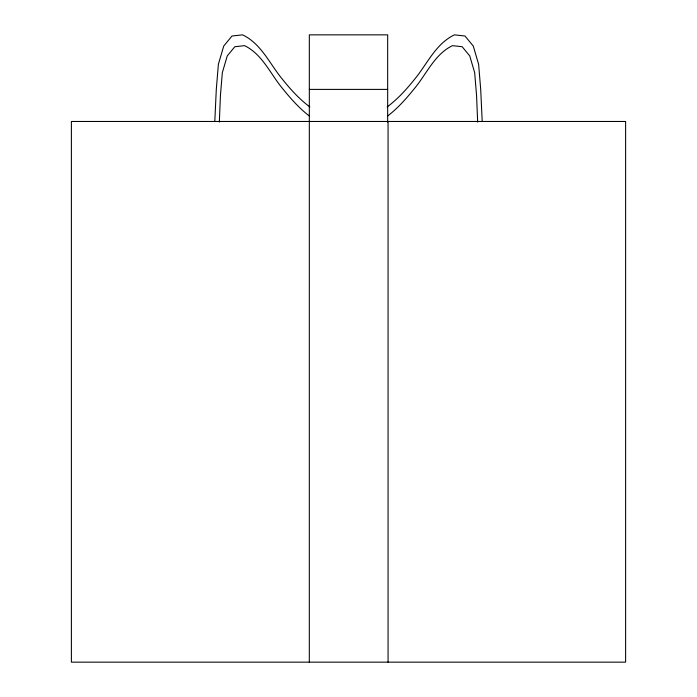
<?xml version="1.0" encoding="UTF-8"?>
<svg xmlns="http://www.w3.org/2000/svg" width="697" height="697" viewBox="0 0 697 697"><rect width="100%" height="100%" fill="white"/><g stroke="black" fill="none" stroke-linecap="round" stroke-linejoin="round"><path stroke-width="1.05" d="M219.337 122.132L220.418 95.716L222.334 72.636L227.248 55.934L234.828 46.725L244.551 45.653C262.534 54.383 270.366 74.013 282.668 88.65C290.727 98.643 299.318 108.357 309.564 116.172M214.807 121.208L216.297 89.399L218.388 64.255L223.737 46.046L231.996 36.017L242.591 34.85C261.288 43.78 269.687 63.854 282.302 79.127C290.475 89.338 299.344 99.122 309.86 106.972M387.14 106.972C397.656 99.122 406.525 89.338 414.698 79.127C427.313 63.854 435.712 43.78 454.409 34.85L465.004 36.017L473.263 46.046L478.612 64.255L480.703 89.399L482.193 121.208M387.436 116.172C397.682 108.357 406.273 98.643 414.332 88.65C426.634 74.013 434.466 54.383 452.449 45.653L462.172 46.725L469.752 55.934L474.666 72.636L476.582 95.716L477.663 122.132M309.329 89.399L387.671 89.399M388.063 121.47L388.063 662.15M387.671 122.132L387.671 34.85L309.329 34.85L309.311 662.15M625.61 121.47L71.39 121.47L71.39 662.15L625.61 662.15L625.61 121.47"/></g></svg>
